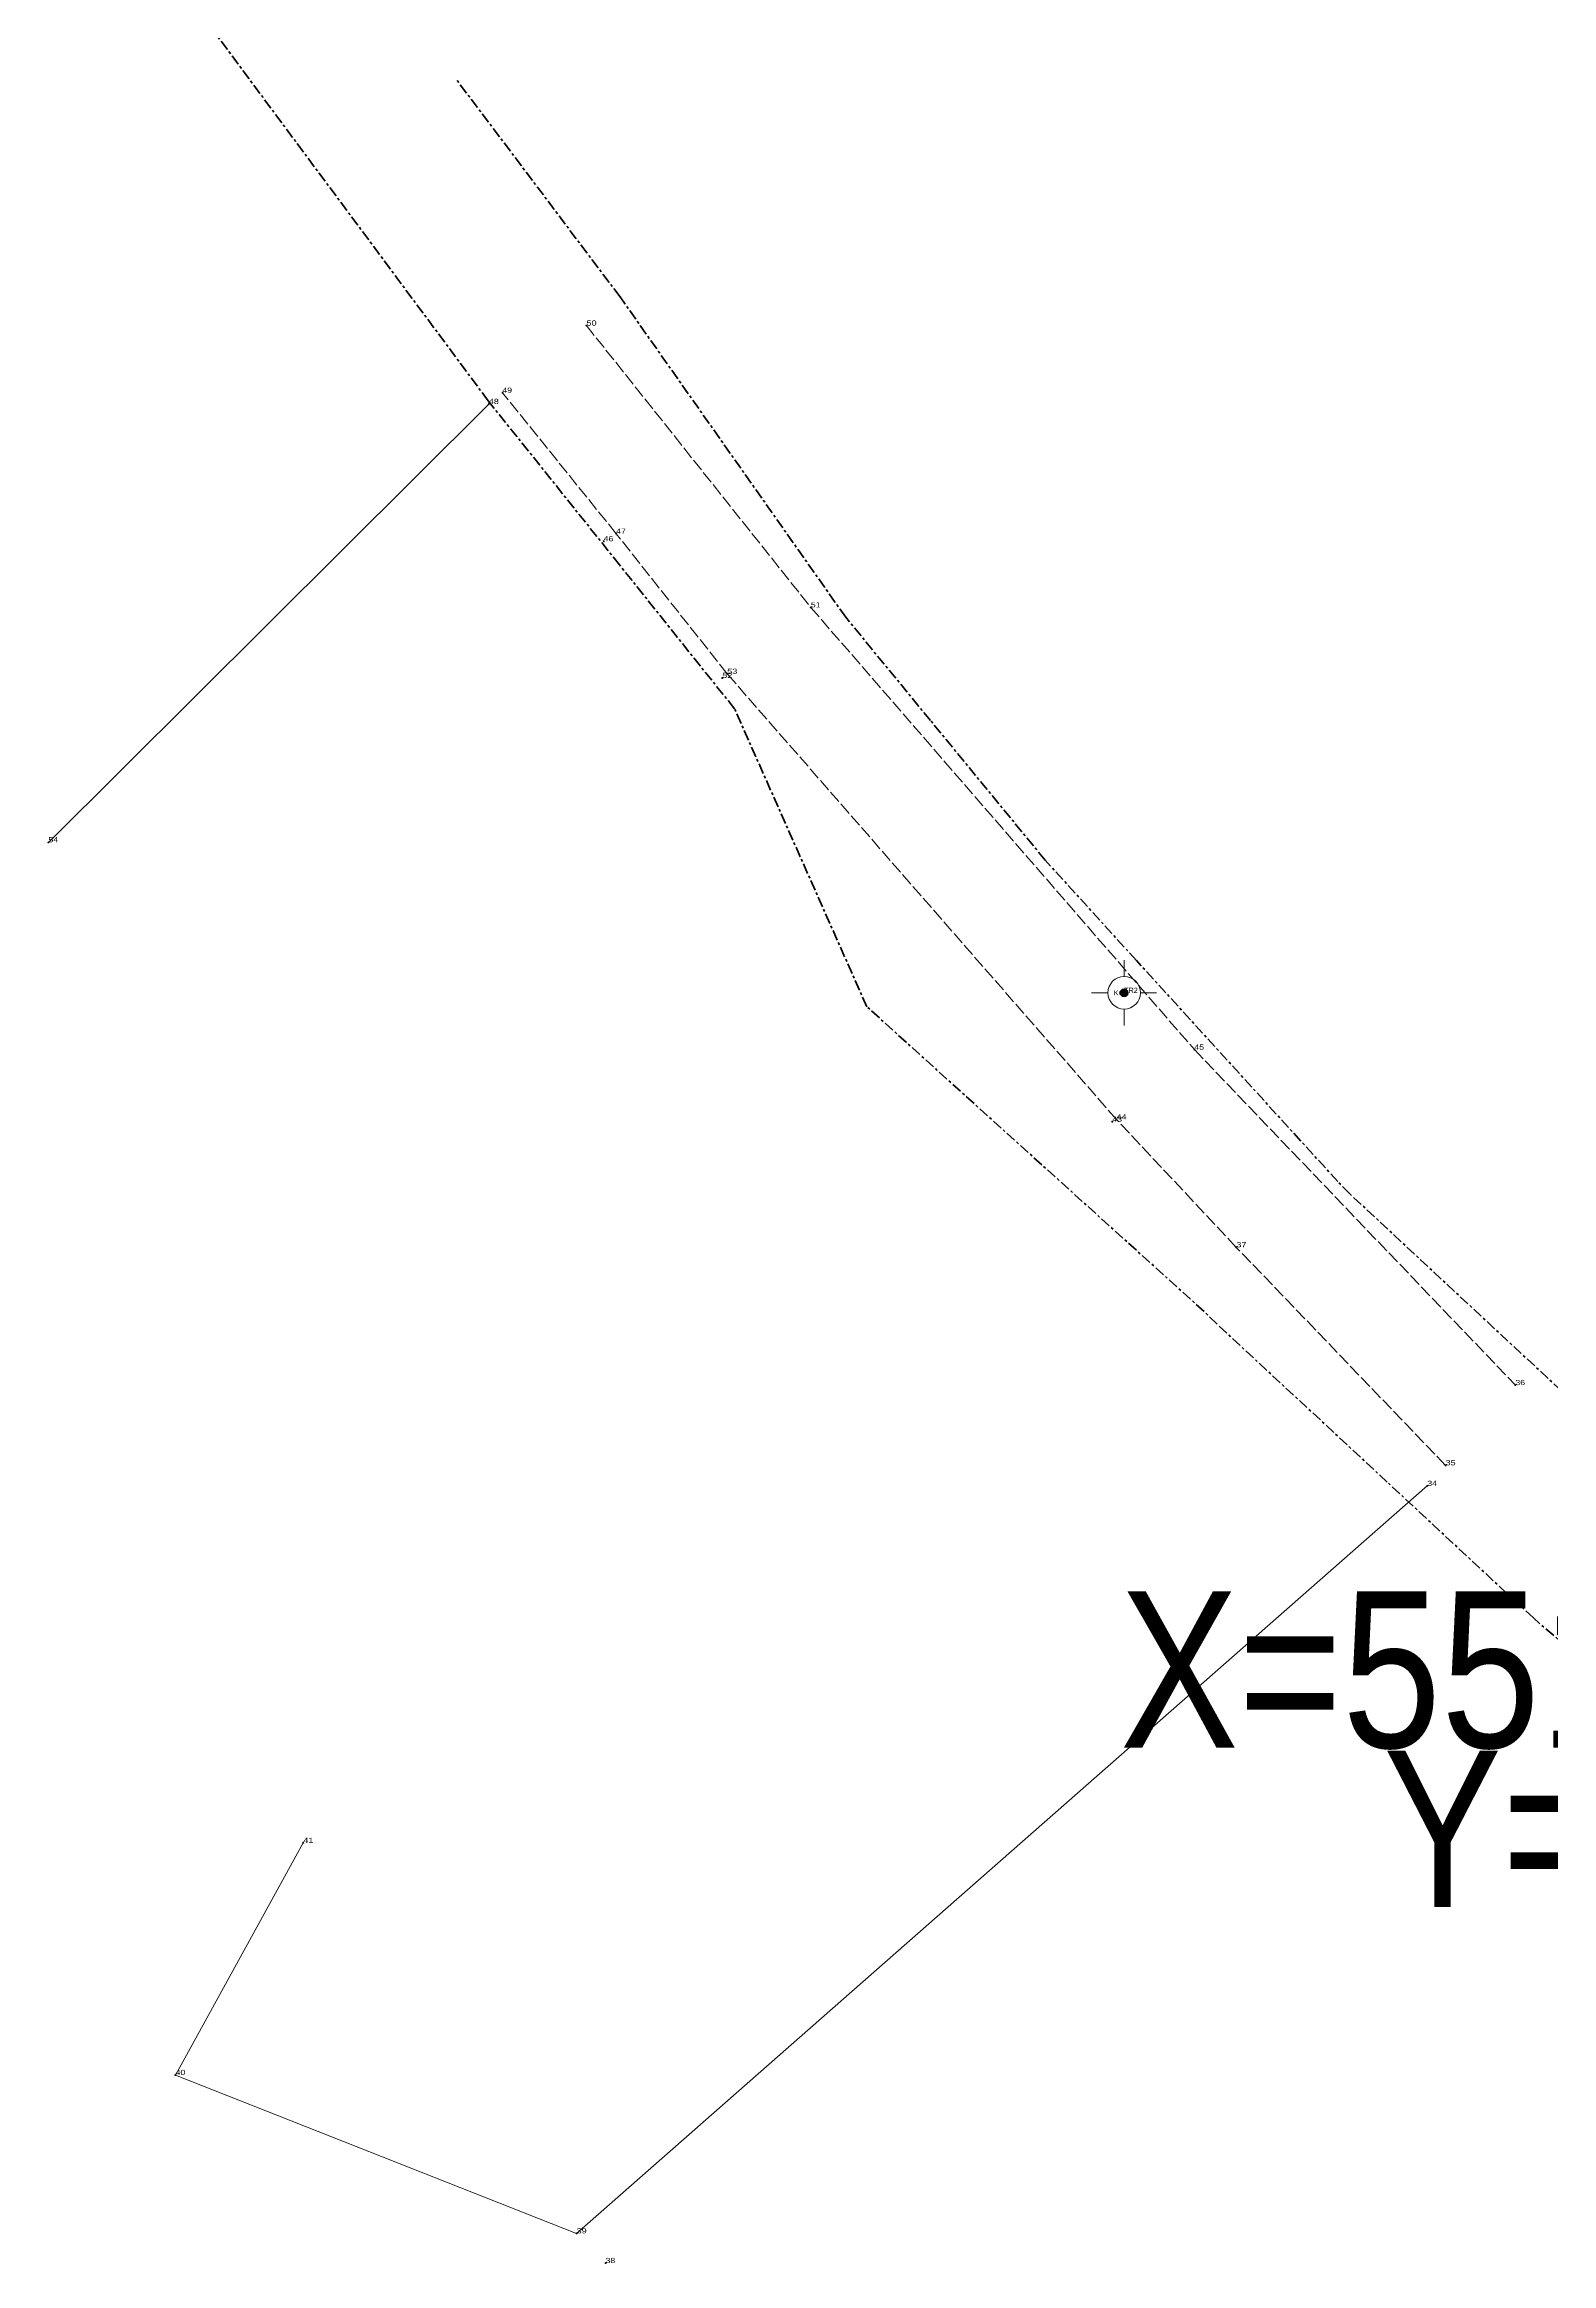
# Model space of a CAD drawing. Header units: metres. Extents: x 548653 to 551752, y 1840733 to 1843904.
# Drawn here: x 551408.8 to 551466.6, y 1840896.5 to 1840981.7 of the extents above; entities that cross this region are included whole.
import ezdxf
from ezdxf.enums import TextEntityAlignment as Align

# ---------------------------------------------------------------- set-up
doc = ezdxf.new("R2010")
doc.units = ezdxf.units.M
doc.header["$LTSCALE"] = 0.08
doc.header["$PDMODE"] = 32
doc.header["$PDSIZE"] = 0.04
doc.linetypes.add('DOT_DASHED', pattern=[7.7, 5, -1.2, 0.3, -1.2])
doc.linetypes.add('LONG_DASHED', pattern=[7.5, 6, -1.5])
doc.layers.add('12', color=7, linetype='Continuous')
doc.layers.add('9', color=7, linetype='Continuous')
for name, color, linetype, lineweight in [('23', 7, 'LONG_DASHED', 13), ('32', 7, 'Continuous', 13), ('50', 7, 'DOT_DASHED', 40), ('7', 7, 'Continuous', 13)]:
    doc.layers.add(name, color=color, linetype=linetype, lineweight=lineweight)

msp = doc.modelspace()

# ---------------------------------------------------------------- hatches: boundary and pattern name
at = {"layer": '7'}
msp.add_hatch(color=256, dxfattribs=at).paths.add_polyline_path([(551450.22547, 1840945.15252, 1), (551450.22547, 1840945.45252, 1)])

# ---------------------------------------------------------------- linework, layer by layer
at = {"layer": '23'}
for points in [[(551429.59, 1840970.92), (551438.2, 1840960.1), (551452.92, 1840943.12), (551465.24, 1840930.24)], [(551462.56, 1840927.16), (551454.53, 1840935.53), (551449.93, 1840940.44), (551434.99, 1840957.55), (551430.73, 1840962.93), (551426.37, 1840968.34)]]:
    msp.add_lwpolyline(points, dxfattribs=at)
at = {"layer": '32'}
for p, q in [((551408.94, 1840951.08), (551425.84, 1840967.91)), ((551429.21, 1840897.67), (551461.86, 1840926.37))]:
    msp.add_line(p, q, dxfattribs=at)
msp.add_lwpolyline([(551429.21, 1840897.67), (551413.81, 1840903.75), (551418.72, 1840912.67)], dxfattribs=at)
at = {"layer": '50'}
for points in [[(551430.86, 1840961.73), (551425.82, 1840968.03), (551414.09, 1840983.83), (551402.15, 1840999.25), (551401.16, 1841000.2)], [(551442.79, 1840955.76), (551439.54, 1840959.72), (551430.88, 1840972.02), (551424.58, 1840980.39)], [(551460.32, 1840926.52), (551453.79, 1840932.58), (551453.29, 1840933.07), (551440.35, 1840944.77), (551435.27, 1840956.21), (551430.86, 1840961.73)], [(551450.7, 1840946.54), (551447.19, 1840950.4), (551442.79, 1840955.76)], [(551488.14, 1840911.54), (551483.33, 1840915.22), (551470.59, 1840926.68), (551458.89, 1840937.58), (551458.42, 1840938.06), (551450.7, 1840946.54)], [(551481.35, 1840908.4), (551478.9, 1840910.1), (551465.93, 1840921.3), (551460.32, 1840926.52)]]:
    msp.add_lwpolyline(points, dxfattribs=at)
at = {"layer": '7'}
for p, q in [((551450.23, 1840945.93), (551450.23, 1840946.55)), ((551449.6, 1840945.3), (551448.97, 1840945.3)), ((551451.47, 1840945.3), (551450.85, 1840945.3)), ((551450.23, 1840944.05), (551450.23, 1840944.68))]:
    msp.add_line(p, q, dxfattribs=at)
for radius in [0.625, 0.15]:
    msp.add_circle((551450.22547, 1840945.30252), radius, dxfattribs=at)
for p in [(551429.59, 1840970.92), (551426.37, 1840968.34), (551425.84, 1840967.91), (551430.25, 1840962.64), (551430.73, 1840962.93), (551438.2, 1840960.1), (551434.8, 1840957.39), (551434.99, 1840957.55), (551408.94, 1840951.08), (551452.92, 1840943.12), (551449.77, 1840940.35), (551449.93, 1840940.44), (551454.53, 1840935.53), (551465.24, 1840930.24), (551462.56, 1840927.16), (551461.86, 1840926.37), (551418.72, 1840912.67), (551413.81, 1840903.75), (551429.21, 1840897.67), (551430.32, 1840896.53)]:
    msp.add_point(p, dxfattribs=at)

# ---------------------------------------------------------------- texts
at = {"layer": '12'}
for s, width, p in [('50', 1.3, (551429.59, 1840970.92)), ('48', 1.3, (551425.84, 1840967.91)), ('49', 1.25, (551426.36, 1840968.34)), ('47', 1.25, (551430.73, 1840962.93)), ('46', 1.25, (551430.25, 1840962.64)), ('51', 1.25, (551438.2, 1840960.1)), ('52', 1.3, (551434.8, 1840957.39)), ('53', 1.3, (551434.99, 1840957.55)), ('54', 1.25, (551408.94, 1840951.08)), ('45', 1.25, (551452.92, 1840943.12)), ('43', 1.25, (551449.77, 1840940.35)), ('44', 1.3, (551449.93, 1840940.44)), ('37', 1.3, (551454.53, 1840935.53)), ('36', 1.25, (551465.24, 1840930.24)), ('35', 1.3, (551462.56, 1840927.16)), ('34', 1.25, (551461.86, 1840926.37)), ('41', 1.3, (551418.72, 1840912.66)), ('40', 1.3, (551413.81, 1840903.75)), ('39', 1.3, (551429.21, 1840897.67)), ('38', 1.25, (551430.32, 1840896.53))]:
    msp.add_text(s, height=0.2, dxfattribs=dict(at, width=width)).set_placement(p)
at = {"layer": '32', "width": 0.85}
for s, p in [('X=551474.3537', (551474.24, 1840916.32)), ('Y=1840916.2600', (551486.245, 1840910.2))]:
    msp.add_text(s, height=6, dxfattribs=at).set_placement(p, align=Align.CENTER)
at = {"layer": '7', "width": 1.05}
msp.add_text('TR2', height=0.2, dxfattribs=at).set_placement((551450.22, 1840945.3))
at = {"layer": '9', "width": 1.1}
msp.add_text('KC', height=0.2, dxfattribs=at).set_placement((551450.23, 1840945.2), align=Align.RIGHT)

doc.saveas('drawing.dxf')
